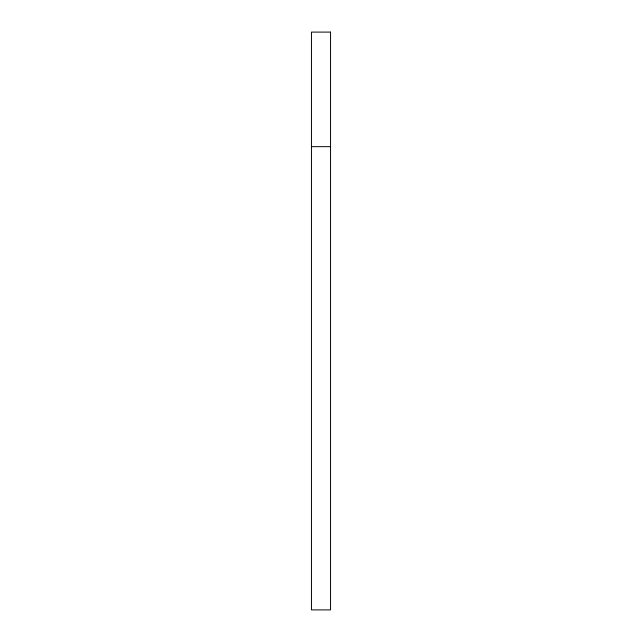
<?xml version="1.0" encoding="UTF-8"?>
<svg xmlns="http://www.w3.org/2000/svg" width="642" height="642" viewBox="0 0 642 642"><rect width="100%" height="100%" fill="white"/><g stroke="black" fill="none" stroke-linecap="round" stroke-linejoin="round"><path stroke-width="0.96" d="M311.45 146.665L330.55 146.665M330.55 32.1L311.45 32.1L311.45 609.9L330.55 609.9L330.55 32.1"/></g></svg>
